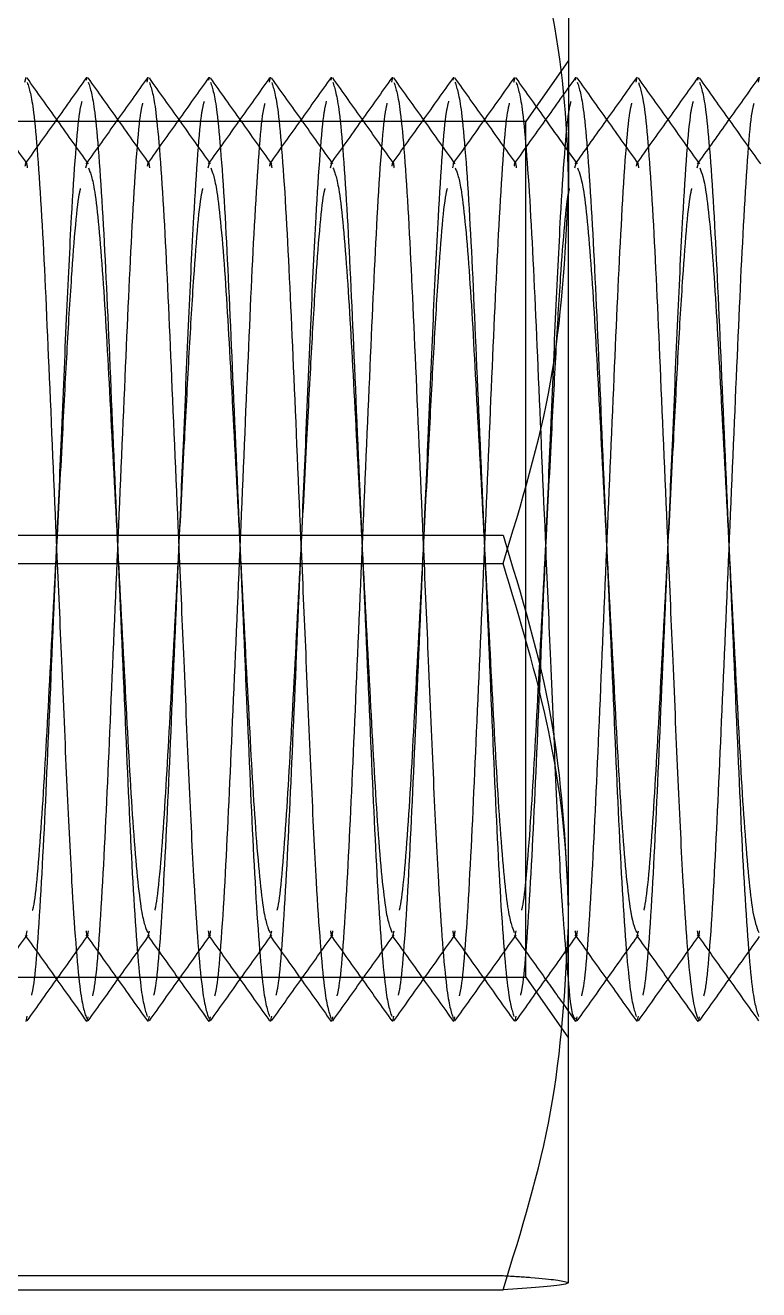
# Model space of a CAD drawing. Header units: metres. Extents: x 0 to 21025, y 0 to 14850.
# Drawn here: x 2290.36 to 2302.36, y 13172.57 to 13193.26 of the extents above; entities that cross this region are included whole.
import ezdxf

# ---------------------------------------------------------------- set-up
doc = ezdxf.new("R2010")
doc.units = ezdxf.units.M
doc.header["$LTSCALE"] = 25
doc.linetypes.add('HIDDEN2', pattern=[4.7625, 3.175, -1.5875])
doc.layers.add('SL4', color=4, linetype='Continuous')
doc.layers.add('ST1', color=7, linetype='HIDDEN2')

msp = doc.modelspace()

# ---------------------------------------------------------------- linework, layer by layer
at = {"layer": 'SL4'}
for p, q in [((2299.246, 13196.68), (2299.246, 13190.507)), ((2300.352, 13192.324), (2300.37, 13192.409)), ((2302.352, 13192.324), (2302.37, 13192.409)), ((2299.39, 13190.988), (2299.246, 13191.191)), ((2299.246, 13178.509), (2299.246, 13190.507)), ((2284.418, 13184.45), (2298.174, 13184.45)), ((2299.246, 13172.683), (2299.246, 13178.509)), ((2299.246, 13177.119), (2299.36, 13176.958)), ((2299.37, 13176.954), (2299.387, 13177.035)), ((2301.37, 13176.954), (2301.387, 13177.035)), ((2284.418, 13172.567), (2298.174, 13172.567)), ((2299.245, 13172.68), (2299.246, 13172.681))]:
    msp.add_line(p, q, dxfattribs=at)
for points, knots in [([(2299.246, 13190.507), (2299.244, 13190.651), (2299.235, 13191.738), (2299.001, 13193.788), (2298.451, 13195.633), (2298.174, 13196.564)], [0, 0, 0, 0, 0.070099, 0.530789, 1, 1, 1, 1]), ([(2300.354, 13192.397), (2300.187, 13192.162), (2299.859, 13191.702), (2299.531, 13191.241), (2299.37, 13191.016)], [0, 0, 0, 0, 0.510193, 1, 1, 1, 1]), ([(2301.39, 13190.988), (2301.223, 13191.223), (2300.889, 13191.692), (2300.554, 13192.161), (2300.387, 13192.395)], [0, 0, 0, 0, 0.49997, 1, 1, 1, 1]), ([(2302.354, 13192.397), (2302.187, 13192.162), (2301.859, 13191.702), (2301.531, 13191.241), (2301.37, 13191.016)], [0, 0, 0, 0, 0.5101931, 1, 1, 1, 1]), ([(2300.389, 13192.32), (2300.423, 13192.218), (2300.498, 13191.992), (2300.627, 13190.27), (2300.74, 13187.721), (2300.853, 13185.083), (2300.954, 13182.757), (2301.033, 13180.862), (2301.127, 13178.922), (2301.246, 13177.34), (2301.323, 13177.113), (2301.359, 13177.006)], [0, 0, 0, 0, 0.108328, 0.239496, 0.365485, 0.495517, 0.57381, 0.663359, 0.752437, 0.883605, 1, 1, 1, 1]), ([(2299.391, 13190.923), (2299.424, 13190.841), (2299.498, 13190.656), (2299.627, 13189.253), (2299.74, 13187.167), (2299.87, 13184.681), (2300.001, 13182.196), (2300.113, 13180.107), (2300.245, 13178.683), (2300.322, 13178.497), (2300.357, 13178.41)], [0, 0, 0, 0, 0.1069717, 0.2387806, 0.3653767, 0.4960425, 0.6267083, 0.7533044, 0.8851133, 1, 1, 1, 1]), ([(2301.391, 13190.923), (2301.424, 13190.841), (2301.498, 13190.656), (2301.627, 13189.253), (2301.74, 13187.167), (2301.87, 13184.681), (2302.001, 13182.196), (2302.113, 13180.107), (2302.245, 13178.683), (2302.322, 13178.497), (2302.357, 13178.41)], [0, 0, 0, 0, 0.106972, 0.238781, 0.365377, 0.496042, 0.626708, 0.753304, 0.885113, 1, 1, 1, 1]), ([(2298.174, 13184.45), (2298.473, 13185.434), (2299.078, 13187.419), (2299.19, 13189.472), (2299.246, 13190.507)], [0, 0, 0, 0, 0.495458, 1, 1, 1, 1]), ([(2299.246, 13178.509), (2299.244, 13178.65), (2299.235, 13179.716), (2299.001, 13181.727), (2298.451, 13183.537), (2298.174, 13184.45)], [0, 0, 0, 0, 0.070099, 0.530789, 1, 1, 1, 1]), ([(2298.174, 13172.567), (2298.473, 13173.532), (2299.078, 13175.48), (2299.19, 13177.493), (2299.246, 13178.509)], [0, 0, 0, 0, 0.495458, 1, 1, 1, 1]), ([(2299.386, 13176.965), (2299.553, 13177.2), (2299.881, 13177.661), (2300.21, 13178.121), (2300.371, 13178.347)], [0, 0, 0, 0, 0.509687, 1, 1, 1, 1]), ([(2300.357, 13178.366), (2300.525, 13178.131), (2300.859, 13177.662), (2301.193, 13177.193), (2301.36, 13176.958)], [0, 0, 0, 0, 0.499965, 1, 1, 1, 1]), ([(2301.386, 13176.965), (2301.553, 13177.2), (2301.881, 13177.661), (2302.21, 13178.121), (2302.371, 13178.347)], [0, 0, 0, 0, 0.509687, 1, 1, 1, 1]), ([(2299.246, 13177.563), (2299.246, 13177.553), (2299.286, 13177.035), (2299.323, 13177.02), (2299.359, 13177.006)], [0, 0, 0, 0, 0.019242, 1, 1, 1, 1]), ([(2299.246, 13172.683), (2299.23, 13172.672), (2299.171, 13172.633), (2298.595, 13172.595), (2298.174, 13172.567)], [0, 0, 0, 0, 0.268634, 1, 1, 1, 1])]:
    msp.add_open_spline(points, degree=3, knots=knots, dxfattribs=at)
at = {"layer": 'ST1'}
for p, q in [((2299.246, 13192.681), (2298.546, 13191.681)), ((2290.352, 13192.324), (2290.37, 13192.409)), ((2291.359, 13192.357), (2291.37, 13192.409)), ((2292.352, 13192.324), (2292.37, 13192.409)), ((2293.359, 13192.357), (2293.37, 13192.409)), ((2294.352, 13192.324), (2294.37, 13192.409)), ((2295.359, 13192.357), (2295.37, 13192.409)), ((2296.352, 13192.324), (2296.37, 13192.409)), ((2297.359, 13192.357), (2297.37, 13192.409)), ((2298.352, 13192.324), (2298.37, 13192.409)), ((2299.359, 13192.357), (2299.37, 13192.409)), ((2301.359, 13192.357), (2301.37, 13192.409)), ((2298.546, 13191.681), (2284.071, 13191.681)), ((2298.546, 13177.681), (2298.546, 13191.68)), ((2291.35, 13190.923), (2291.37, 13191.003)), ((2293.35, 13190.923), (2293.37, 13191.003)), ((2295.35, 13190.923), (2295.37, 13191.003)), ((2297.35, 13190.923), (2297.37, 13191.003)), ((2299.37, 13191.016), (2299.35, 13190.988)), ((2299.35, 13190.923), (2299.37, 13191.003)), ((2301.37, 13191.016), (2301.35, 13190.988)), ((2301.35, 13190.923), (2301.37, 13191.003)), ((2284.418, 13184.912), (2298.174, 13184.912)), ((2290.37, 13178.36), (2290.39, 13178.438)), ((2292.37, 13178.36), (2292.39, 13178.438)), ((2294.37, 13178.36), (2294.39, 13178.438)), ((2296.37, 13178.36), (2296.39, 13178.438)), ((2298.37, 13178.36), (2298.39, 13178.438)), ((2300.37, 13178.36), (2300.39, 13178.438)), ((2300.371, 13178.347), (2300.39, 13178.374)), ((2284.071, 13177.681), (2298.546, 13177.681)), ((2298.546, 13177.681), (2299.246, 13176.681)), ((2290.37, 13176.954), (2290.389, 13177.042)), ((2292.37, 13176.954), (2292.389, 13177.042)), ((2294.37, 13176.954), (2294.389, 13177.042)), ((2296.37, 13176.954), (2296.389, 13177.042)), ((2298.37, 13176.954), (2298.389, 13177.042)), ((2300.37, 13176.954), (2300.389, 13177.042)), ((2291.37, 13176.954), (2291.387, 13177.035)), ((2293.37, 13176.954), (2293.387, 13177.035)), ((2295.37, 13176.954), (2295.387, 13177.035)), ((2297.37, 13176.954), (2297.387, 13177.035)), ((2284.418, 13172.798), (2298.174, 13172.798)), ((2299.222, 13172.68), (2299.246, 13172.683))]:
    msp.add_line(p, q, dxfattribs=at)
for points, knots in [([(2290.39, 13190.989), (2290.222, 13191.223), (2289.888, 13191.693), (2289.553, 13192.163), (2289.386, 13192.397)], [0, 0, 0, 0, 0.499937, 1, 1, 1, 1]), ([(2291.36, 13192.404), (2291.193, 13192.169), (2290.859, 13191.7), (2290.525, 13191.231), (2290.357, 13190.997)], [0, 0, 0, 0, 0.500035, 1, 1, 1, 1]), ([(2291.39, 13190.988), (2291.223, 13191.223), (2290.889, 13191.692), (2290.554, 13192.161), (2290.387, 13192.395)], [0, 0, 0, 0, 0.49997, 1, 1, 1, 1]), ([(2292.354, 13192.397), (2292.187, 13192.162), (2291.852, 13191.692), (2291.518, 13191.223), (2291.35, 13190.988)], [0, 0, 0, 0, 0.50006, 1, 1, 1, 1]), ([(2292.39, 13190.989), (2292.222, 13191.223), (2291.888, 13191.693), (2291.553, 13192.163), (2291.386, 13192.397)], [0, 0, 0, 0, 0.499937, 1, 1, 1, 1]), ([(2293.36, 13192.404), (2293.193, 13192.169), (2292.859, 13191.7), (2292.525, 13191.231), (2292.357, 13190.997)], [0, 0, 0, 0, 0.5000352, 1, 1, 1, 1]), ([(2293.39, 13190.988), (2293.223, 13191.223), (2292.889, 13191.692), (2292.554, 13192.161), (2292.387, 13192.395)], [0, 0, 0, 0, 0.49997, 1, 1, 1, 1]), ([(2294.354, 13192.397), (2294.187, 13192.162), (2293.852, 13191.692), (2293.518, 13191.223), (2293.35, 13190.988)], [0, 0, 0, 0, 0.50006, 1, 1, 1, 1]), ([(2294.39, 13190.989), (2294.222, 13191.223), (2293.888, 13191.693), (2293.553, 13192.163), (2293.386, 13192.397)], [0, 0, 0, 0, 0.499937, 1, 1, 1, 1]), ([(2295.36, 13192.404), (2295.193, 13192.169), (2294.859, 13191.7), (2294.525, 13191.231), (2294.357, 13190.997)], [0, 0, 0, 0, 0.500035, 1, 1, 1, 1]), ([(2295.39, 13190.988), (2295.223, 13191.223), (2294.889, 13191.692), (2294.554, 13192.161), (2294.387, 13192.395)], [0, 0, 0, 0, 0.49997, 1, 1, 1, 1]), ([(2296.354, 13192.397), (2296.187, 13192.162), (2295.852, 13191.692), (2295.518, 13191.223), (2295.35, 13190.988)], [0, 0, 0, 0, 0.50006, 1, 1, 1, 1]), ([(2296.39, 13190.989), (2296.222, 13191.223), (2295.888, 13191.693), (2295.553, 13192.163), (2295.386, 13192.397)], [0, 0, 0, 0, 0.499937, 1, 1, 1, 1]), ([(2297.36, 13192.404), (2297.193, 13192.169), (2296.859, 13191.7), (2296.525, 13191.231), (2296.357, 13190.997)], [0, 0, 0, 0, 0.500035, 1, 1, 1, 1]), ([(2297.39, 13190.988), (2297.223, 13191.223), (2296.889, 13191.692), (2296.554, 13192.161), (2296.387, 13192.395)], [0, 0, 0, 0, 0.49997, 1, 1, 1, 1]), ([(2298.354, 13192.397), (2298.187, 13192.162), (2297.852, 13191.692), (2297.518, 13191.223), (2297.35, 13190.988)], [0, 0, 0, 0, 0.50006, 1, 1, 1, 1]), ([(2298.39, 13190.989), (2298.222, 13191.223), (2297.888, 13191.693), (2297.553, 13192.163), (2297.386, 13192.397)], [0, 0, 0, 0, 0.499937, 1, 1, 1, 1]), ([(2299.36, 13192.404), (2299.193, 13192.169), (2298.859, 13191.7), (2298.525, 13191.231), (2298.357, 13190.997)], [0, 0, 0, 0, 0.500035, 1, 1, 1, 1]), ([(2299.246, 13191.191), (2299.127, 13191.358), (2298.841, 13191.759), (2298.554, 13192.161), (2298.387, 13192.395)], [0, 0, 0, 0, 0.4159309, 1, 1, 1, 1]), ([(2300.39, 13190.989), (2300.222, 13191.223), (2299.888, 13191.693), (2299.553, 13192.163), (2299.386, 13192.397)], [0, 0, 0, 0, 0.499937, 1, 1, 1, 1]), ([(2301.36, 13192.404), (2301.193, 13192.169), (2300.859, 13191.7), (2300.525, 13191.231), (2300.357, 13190.997)], [0, 0, 0, 0, 0.5000352, 1, 1, 1, 1]), ([(2302.39, 13190.989), (2302.222, 13191.223), (2301.888, 13191.693), (2301.553, 13192.163), (2301.386, 13192.397)], [0, 0, 0, 0, 0.4999369, 1, 1, 1, 1]), ([(2290.389, 13192.32), (2290.423, 13192.218), (2290.498, 13191.992), (2290.627, 13190.27), (2290.74, 13187.721), (2290.853, 13185.083), (2290.954, 13182.757), (2291.033, 13180.862), (2291.127, 13178.922), (2291.246, 13177.34), (2291.323, 13177.113), (2291.359, 13177.006)], [0, 0, 0, 0, 0.108328, 0.239496, 0.365485, 0.495517, 0.57381, 0.663359, 0.752437, 0.883605, 1, 1, 1, 1]), ([(2291.387, 13192.327), (2291.422, 13192.224), (2291.497, 13191.997), (2291.627, 13190.271), (2291.74, 13187.719), (2291.87, 13184.681), (2292.001, 13181.643), (2292.113, 13179.092), (2292.243, 13177.367), (2292.318, 13177.141), (2292.352, 13177.038)], [0, 0, 0, 0, 0.1105714, 0.242596, 0.3694081, 0.5002899, 0.6311716, 0.7579837, 0.8900083, 1, 1, 1, 1]), ([(2292.389, 13192.32), (2292.423, 13192.218), (2292.498, 13191.992), (2292.627, 13190.27), (2292.74, 13187.721), (2292.853, 13185.083), (2292.954, 13182.757), (2293.033, 13180.862), (2293.127, 13178.922), (2293.246, 13177.34), (2293.323, 13177.113), (2293.359, 13177.006)], [0, 0, 0, 0, 0.108328, 0.239496, 0.365485, 0.495517, 0.57381, 0.663359, 0.752437, 0.883605, 1, 1, 1, 1]), ([(2293.387, 13192.327), (2293.422, 13192.224), (2293.497, 13191.997), (2293.627, 13190.271), (2293.74, 13187.719), (2293.87, 13184.681), (2294.001, 13181.643), (2294.113, 13179.092), (2294.243, 13177.367), (2294.318, 13177.141), (2294.352, 13177.038)], [0, 0, 0, 0, 0.1105714, 0.242596, 0.3694081, 0.5002899, 0.6311716, 0.7579837, 0.8900083, 1, 1, 1, 1]), ([(2294.389, 13192.32), (2294.423, 13192.218), (2294.498, 13191.992), (2294.627, 13190.27), (2294.74, 13187.721), (2294.853, 13185.083), (2294.954, 13182.757), (2295.033, 13180.862), (2295.127, 13178.922), (2295.246, 13177.34), (2295.323, 13177.113), (2295.359, 13177.006)], [0, 0, 0, 0, 0.108328, 0.239496, 0.365485, 0.495517, 0.57381, 0.663359, 0.752437, 0.883605, 1, 1, 1, 1]), ([(2295.387, 13192.327), (2295.422, 13192.224), (2295.497, 13191.997), (2295.627, 13190.271), (2295.74, 13187.719), (2295.87, 13184.681), (2296.001, 13181.643), (2296.113, 13179.092), (2296.243, 13177.367), (2296.318, 13177.141), (2296.352, 13177.038)], [0, 0, 0, 0, 0.1105714, 0.242596, 0.3694081, 0.5002899, 0.6311716, 0.7579837, 0.8900083, 1, 1, 1, 1]), ([(2296.389, 13192.32), (2296.423, 13192.218), (2296.498, 13191.992), (2296.627, 13190.27), (2296.74, 13187.721), (2296.853, 13185.083), (2296.954, 13182.757), (2297.033, 13180.862), (2297.127, 13178.922), (2297.246, 13177.34), (2297.323, 13177.113), (2297.359, 13177.006)], [0, 0, 0, 0, 0.108328, 0.239496, 0.365485, 0.495517, 0.57381, 0.663359, 0.752437, 0.883605, 1, 1, 1, 1]), ([(2297.387, 13192.327), (2297.422, 13192.224), (2297.497, 13191.997), (2297.627, 13190.271), (2297.74, 13187.719), (2297.87, 13184.681), (2298.001, 13181.643), (2298.113, 13179.092), (2298.243, 13177.367), (2298.318, 13177.141), (2298.352, 13177.038)], [0, 0, 0, 0, 0.110571, 0.242596, 0.369408, 0.50029, 0.631172, 0.757984, 0.890008, 1, 1, 1, 1]), ([(2298.389, 13192.32), (2298.423, 13192.218), (2298.498, 13191.992), (2298.627, 13190.27), (2298.74, 13187.721), (2298.853, 13185.084), (2298.954, 13182.755), (2299.033, 13180.873), (2299.126, 13178.89), (2299.201, 13178.056), (2299.246, 13177.563)], [0, 0, 0, 0, 0.122915, 0.271746, 0.414701, 0.562244, 0.651079, 0.752687, 0.85376, 1, 1, 1, 1]), ([(2299.387, 13192.327), (2299.422, 13192.224), (2299.497, 13191.997), (2299.627, 13190.271), (2299.74, 13187.719), (2299.87, 13184.681), (2300.001, 13181.643), (2300.113, 13179.092), (2300.243, 13177.367), (2300.318, 13177.141), (2300.352, 13177.038)], [0, 0, 0, 0, 0.110571, 0.242596, 0.369408, 0.50029, 0.631172, 0.757984, 0.890008, 1, 1, 1, 1]), ([(2301.387, 13192.327), (2301.422, 13192.224), (2301.497, 13191.997), (2301.627, 13190.271), (2301.74, 13187.719), (2301.87, 13184.681), (2302.001, 13181.643), (2302.113, 13179.092), (2302.243, 13177.367), (2302.318, 13177.141), (2302.352, 13177.038)], [0, 0, 0, 0, 0.110571, 0.242596, 0.369408, 0.50029, 0.631172, 0.757984, 0.890008, 1, 1, 1, 1]), ([(2290.461, 13177.385), (2290.471, 13177.426), (2290.523, 13177.631), (2290.627, 13179.128), (2290.74, 13181.631), (2290.853, 13184.282), (2290.954, 13186.604), (2291.033, 13188.506), (2291.126, 13190.417), (2291.22, 13191.759), (2291.274, 13191.965), (2291.287, 13192.014)], [0, 0, 0, 0, 0.038658, 0.193158, 0.341558, 0.49472, 0.586939, 0.692417, 0.79734, 0.95184, 1, 1, 1, 1]), ([(2291.46, 13177.378), (2291.47, 13177.42), (2291.523, 13177.626), (2291.627, 13179.127), (2291.74, 13181.634), (2291.87, 13184.681), (2292.001, 13187.728), (2292.113, 13190.235), (2292.218, 13191.735), (2292.27, 13191.94), (2292.28, 13191.982)], [0, 0, 0, 0, 0.040767, 0.196457, 0.346, 0.500342, 0.654684, 0.804227, 0.959916, 1, 1, 1, 1]), ([(2292.461, 13177.385), (2292.471, 13177.426), (2292.523, 13177.631), (2292.627, 13179.128), (2292.74, 13181.631), (2292.853, 13184.282), (2292.954, 13186.604), (2293.033, 13188.506), (2293.126, 13190.417), (2293.22, 13191.759), (2293.274, 13191.965), (2293.287, 13192.014)], [0, 0, 0, 0, 0.038658, 0.193158, 0.341558, 0.49472, 0.586939, 0.692417, 0.79734, 0.95184, 1, 1, 1, 1]), ([(2293.46, 13177.378), (2293.47, 13177.42), (2293.523, 13177.626), (2293.627, 13179.127), (2293.74, 13181.634), (2293.87, 13184.681), (2294.001, 13187.728), (2294.113, 13190.235), (2294.218, 13191.735), (2294.27, 13191.94), (2294.28, 13191.982)], [0, 0, 0, 0, 0.040767, 0.196457, 0.346, 0.500342, 0.654684, 0.804227, 0.959916, 1, 1, 1, 1]), ([(2294.461, 13177.385), (2294.471, 13177.426), (2294.523, 13177.631), (2294.627, 13179.128), (2294.74, 13181.631), (2294.853, 13184.282), (2294.954, 13186.604), (2295.033, 13188.506), (2295.126, 13190.417), (2295.22, 13191.759), (2295.274, 13191.965), (2295.287, 13192.014)], [0, 0, 0, 0, 0.038658, 0.193158, 0.341558, 0.49472, 0.586939, 0.692417, 0.79734, 0.95184, 1, 1, 1, 1]), ([(2295.46, 13177.378), (2295.47, 13177.42), (2295.523, 13177.626), (2295.627, 13179.127), (2295.74, 13181.634), (2295.87, 13184.681), (2296.001, 13187.728), (2296.113, 13190.235), (2296.218, 13191.735), (2296.27, 13191.94), (2296.28, 13191.982)], [0, 0, 0, 0, 0.040767, 0.196457, 0.346, 0.500342, 0.654684, 0.804227, 0.959916, 1, 1, 1, 1]), ([(2296.461, 13177.385), (2296.471, 13177.426), (2296.523, 13177.631), (2296.627, 13179.128), (2296.74, 13181.631), (2296.853, 13184.282), (2296.954, 13186.604), (2297.033, 13188.506), (2297.126, 13190.417), (2297.22, 13191.759), (2297.274, 13191.965), (2297.287, 13192.014)], [0, 0, 0, 0, 0.038658, 0.193158, 0.341558, 0.49472, 0.586939, 0.692417, 0.79734, 0.95184, 1, 1, 1, 1]), ([(2297.46, 13177.378), (2297.47, 13177.42), (2297.523, 13177.626), (2297.627, 13179.127), (2297.74, 13181.634), (2297.87, 13184.681), (2298.001, 13187.728), (2298.113, 13190.235), (2298.218, 13191.735), (2298.27, 13191.94), (2298.28, 13191.982)], [0, 0, 0, 0, 0.040767, 0.196457, 0.346, 0.500342, 0.654684, 0.804227, 0.959916, 1, 1, 1, 1]), ([(2298.461, 13177.385), (2298.471, 13177.426), (2298.523, 13177.631), (2298.627, 13179.128), (2298.74, 13181.631), (2298.853, 13184.282), (2298.954, 13186.604), (2299.033, 13188.506), (2299.126, 13190.417), (2299.22, 13191.759), (2299.274, 13191.965), (2299.287, 13192.014)], [0, 0, 0, 0, 0.038658, 0.193158, 0.341558, 0.49472, 0.586939, 0.692417, 0.79734, 0.95184, 1, 1, 1, 1]), ([(2299.46, 13177.378), (2299.47, 13177.42), (2299.523, 13177.626), (2299.627, 13179.127), (2299.74, 13181.634), (2299.87, 13184.681), (2300.001, 13187.728), (2300.113, 13190.235), (2300.218, 13191.735), (2300.27, 13191.94), (2300.28, 13191.982)], [0, 0, 0, 0, 0.040767, 0.196457, 0.346, 0.500342, 0.654684, 0.804227, 0.959916, 1, 1, 1, 1]), ([(2300.461, 13177.385), (2300.471, 13177.426), (2300.523, 13177.631), (2300.627, 13179.128), (2300.74, 13181.631), (2300.853, 13184.282), (2300.954, 13186.604), (2301.033, 13188.506), (2301.126, 13190.417), (2301.22, 13191.759), (2301.274, 13191.965), (2301.287, 13192.014)], [0, 0, 0, 0, 0.038658, 0.193158, 0.341558, 0.49472, 0.586939, 0.692417, 0.79734, 0.95184, 1, 1, 1, 1]), ([(2301.46, 13177.378), (2301.47, 13177.42), (2301.523, 13177.626), (2301.627, 13179.127), (2301.74, 13181.634), (2301.87, 13184.681), (2302.001, 13187.728), (2302.113, 13190.235), (2302.218, 13191.735), (2302.27, 13191.94), (2302.28, 13191.982)], [0, 0, 0, 0, 0.040767, 0.196457, 0.346, 0.500342, 0.654684, 0.804227, 0.959916, 1, 1, 1, 1]), ([(2290.357, 13190.953), (2290.362, 13190.976), (2290.373, 13191.035), (2290.384, 13190.966), (2290.39, 13190.924)], [0, 0, 0, 0, 0.390533, 1, 1, 1, 1]), ([(2291.391, 13190.923), (2291.424, 13190.841), (2291.498, 13190.656), (2291.627, 13189.253), (2291.74, 13187.167), (2291.87, 13184.681), (2292.001, 13182.196), (2292.113, 13180.107), (2292.245, 13178.683), (2292.322, 13178.497), (2292.357, 13178.41)], [0, 0, 0, 0, 0.106972, 0.238781, 0.365377, 0.496042, 0.626708, 0.753304, 0.885113, 1, 1, 1, 1]), ([(2292.357, 13190.953), (2292.362, 13190.976), (2292.373, 13191.035), (2292.384, 13190.966), (2292.39, 13190.924)], [0, 0, 0, 0, 0.390533, 1, 1, 1, 1]), ([(2293.391, 13190.923), (2293.424, 13190.841), (2293.498, 13190.656), (2293.627, 13189.253), (2293.74, 13187.167), (2293.87, 13184.681), (2294.001, 13182.196), (2294.113, 13180.107), (2294.245, 13178.683), (2294.322, 13178.497), (2294.357, 13178.41)], [0, 0, 0, 0, 0.106972, 0.238781, 0.365377, 0.496042, 0.626708, 0.753304, 0.885113, 1, 1, 1, 1]), ([(2294.357, 13190.953), (2294.362, 13190.976), (2294.373, 13191.035), (2294.384, 13190.966), (2294.39, 13190.924)], [0, 0, 0, 0, 0.390533, 1, 1, 1, 1]), ([(2295.391, 13190.923), (2295.424, 13190.841), (2295.498, 13190.656), (2295.627, 13189.253), (2295.74, 13187.167), (2295.87, 13184.681), (2296.001, 13182.196), (2296.113, 13180.107), (2296.245, 13178.683), (2296.322, 13178.497), (2296.357, 13178.41)], [0, 0, 0, 0, 0.106972, 0.238781, 0.365377, 0.496042, 0.626708, 0.753304, 0.885113, 1, 1, 1, 1]), ([(2296.357, 13190.953), (2296.362, 13190.976), (2296.373, 13191.035), (2296.384, 13190.966), (2296.39, 13190.924)], [0, 0, 0, 0, 0.390533, 1, 1, 1, 1]), ([(2297.391, 13190.923), (2297.424, 13190.841), (2297.498, 13190.656), (2297.627, 13189.253), (2297.74, 13187.167), (2297.87, 13184.681), (2298.001, 13182.196), (2298.113, 13180.107), (2298.245, 13178.683), (2298.322, 13178.497), (2298.357, 13178.41)], [0, 0, 0, 0, 0.106972, 0.238781, 0.365377, 0.496042, 0.626708, 0.753304, 0.885113, 1, 1, 1, 1]), ([(2298.357, 13190.953), (2298.362, 13190.976), (2298.373, 13191.035), (2298.384, 13190.966), (2298.39, 13190.924)], [0, 0, 0, 0, 0.390533, 1, 1, 1, 1]), ([(2300.357, 13190.953), (2300.362, 13190.976), (2300.373, 13191.035), (2300.384, 13190.966), (2300.39, 13190.924)], [0, 0, 0, 0, 0.390533, 1, 1, 1, 1]), ([(2290.478, 13178.777), (2290.483, 13178.794), (2290.529, 13178.959), (2290.628, 13180.15), (2290.74, 13182.183), (2290.858, 13184.462), (2290.962, 13186.412), (2291.04, 13187.942), (2291.129, 13189.394), (2291.211, 13190.403), (2291.258, 13190.567), (2291.262, 13190.584)], [0, 0, 0, 0, 0.0191483, 0.1819613, 0.3383353, 0.4997364, 0.6175161, 0.7178528, 0.8186194, 0.9814324, 1, 1, 1, 1]), ([(2292.478, 13178.777), (2292.483, 13178.794), (2292.529, 13178.959), (2292.628, 13180.15), (2292.74, 13182.183), (2292.858, 13184.462), (2292.962, 13186.412), (2293.04, 13187.942), (2293.129, 13189.394), (2293.211, 13190.403), (2293.258, 13190.567), (2293.262, 13190.584)], [0, 0, 0, 0, 0.019148, 0.181961, 0.338335, 0.499736, 0.617516, 0.717853, 0.818619, 0.981432, 1, 1, 1, 1]), ([(2294.478, 13178.777), (2294.483, 13178.794), (2294.529, 13178.959), (2294.628, 13180.15), (2294.74, 13182.183), (2294.858, 13184.462), (2294.962, 13186.412), (2295.04, 13187.942), (2295.129, 13189.394), (2295.211, 13190.403), (2295.258, 13190.567), (2295.262, 13190.584)], [0, 0, 0, 0, 0.0191483, 0.1819613, 0.3383353, 0.4997364, 0.6175161, 0.7178528, 0.8186194, 0.9814324, 1, 1, 1, 1]), ([(2296.478, 13178.777), (2296.483, 13178.794), (2296.529, 13178.959), (2296.628, 13180.15), (2296.74, 13182.183), (2296.858, 13184.462), (2296.962, 13186.412), (2297.04, 13187.942), (2297.129, 13189.394), (2297.211, 13190.403), (2297.258, 13190.567), (2297.262, 13190.584)], [0, 0, 0, 0, 0.0191483, 0.1819613, 0.3383353, 0.4997364, 0.6175161, 0.7178528, 0.8186194, 0.9814324, 1, 1, 1, 1]), ([(2298.478, 13178.777), (2298.483, 13178.794), (2298.529, 13178.959), (2298.628, 13180.15), (2298.74, 13182.183), (2298.858, 13184.462), (2298.962, 13186.412), (2299.04, 13187.942), (2299.129, 13189.394), (2299.211, 13190.403), (2299.258, 13190.567), (2299.262, 13190.584)], [0, 0, 0, 0, 0.0191483, 0.1819613, 0.3383353, 0.4997364, 0.6175161, 0.7178528, 0.8186194, 0.9814324, 1, 1, 1, 1]), ([(2300.478, 13178.777), (2300.483, 13178.794), (2300.529, 13178.959), (2300.628, 13180.15), (2300.74, 13182.183), (2300.858, 13184.462), (2300.962, 13186.412), (2301.04, 13187.942), (2301.129, 13189.394), (2301.211, 13190.403), (2301.258, 13190.567), (2301.262, 13190.584)], [0, 0, 0, 0, 0.019148, 0.181961, 0.338335, 0.499736, 0.617516, 0.717853, 0.818619, 0.981432, 1, 1, 1, 1]), ([(2298.174, 13184.912), (2298.473, 13183.928), (2299.078, 13181.943), (2299.19, 13179.891), (2299.246, 13178.855)], [0, 0, 0, 0, 0.495458, 1, 1, 1, 1]), ([(2289.386, 13176.965), (2289.553, 13177.2), (2289.888, 13177.669), (2290.222, 13178.139), (2290.39, 13178.374)], [0, 0, 0, 0, 0.5000631, 1, 1, 1, 1]), ([(2290.357, 13178.366), (2290.525, 13178.131), (2290.859, 13177.662), (2291.193, 13177.193), (2291.36, 13176.958)], [0, 0, 0, 0, 0.499965, 1, 1, 1, 1]), ([(2290.387, 13176.967), (2290.554, 13177.202), (2290.889, 13177.671), (2291.223, 13178.14), (2291.39, 13178.374)], [0, 0, 0, 0, 0.50003, 1, 1, 1, 1]), ([(2291.35, 13178.44), (2291.357, 13178.4), (2291.37, 13178.32), (2291.384, 13178.4), (2291.391, 13178.439)], [0, 0, 0, 0, 0.50176, 1, 1, 1, 1]), ([(2291.35, 13178.374), (2291.518, 13178.14), (2291.852, 13177.67), (2292.187, 13177.201), (2292.354, 13176.966)], [0, 0, 0, 0, 0.49994, 1, 1, 1, 1]), ([(2291.386, 13176.965), (2291.553, 13177.2), (2291.888, 13177.669), (2292.222, 13178.139), (2292.39, 13178.374)], [0, 0, 0, 0, 0.500063, 1, 1, 1, 1]), ([(2292.357, 13178.366), (2292.525, 13178.131), (2292.859, 13177.662), (2293.193, 13177.193), (2293.36, 13176.958)], [0, 0, 0, 0, 0.499965, 1, 1, 1, 1]), ([(2292.387, 13176.967), (2292.554, 13177.202), (2292.889, 13177.671), (2293.223, 13178.14), (2293.39, 13178.374)], [0, 0, 0, 0, 0.50003, 1, 1, 1, 1]), ([(2293.35, 13178.44), (2293.357, 13178.4), (2293.37, 13178.32), (2293.384, 13178.4), (2293.391, 13178.439)], [0, 0, 0, 0, 0.50176, 1, 1, 1, 1]), ([(2293.35, 13178.374), (2293.518, 13178.14), (2293.852, 13177.67), (2294.187, 13177.201), (2294.354, 13176.966)], [0, 0, 0, 0, 0.49994, 1, 1, 1, 1]), ([(2293.386, 13176.965), (2293.553, 13177.2), (2293.888, 13177.669), (2294.222, 13178.139), (2294.39, 13178.374)], [0, 0, 0, 0, 0.500063, 1, 1, 1, 1]), ([(2294.357, 13178.366), (2294.525, 13178.131), (2294.859, 13177.662), (2295.193, 13177.193), (2295.36, 13176.958)], [0, 0, 0, 0, 0.4999648, 1, 1, 1, 1]), ([(2294.387, 13176.967), (2294.554, 13177.202), (2294.889, 13177.671), (2295.223, 13178.14), (2295.39, 13178.374)], [0, 0, 0, 0, 0.50003, 1, 1, 1, 1]), ([(2295.35, 13178.44), (2295.357, 13178.4), (2295.37, 13178.32), (2295.384, 13178.4), (2295.391, 13178.439)], [0, 0, 0, 0, 0.50176, 1, 1, 1, 1]), ([(2295.35, 13178.374), (2295.518, 13178.14), (2295.852, 13177.67), (2296.187, 13177.201), (2296.354, 13176.966)], [0, 0, 0, 0, 0.49994, 1, 1, 1, 1]), ([(2295.386, 13176.965), (2295.553, 13177.2), (2295.888, 13177.669), (2296.222, 13178.139), (2296.39, 13178.374)], [0, 0, 0, 0, 0.500063, 1, 1, 1, 1]), ([(2296.357, 13178.366), (2296.525, 13178.131), (2296.859, 13177.662), (2297.193, 13177.193), (2297.36, 13176.958)], [0, 0, 0, 0, 0.499965, 1, 1, 1, 1]), ([(2296.387, 13176.967), (2296.554, 13177.202), (2296.889, 13177.671), (2297.223, 13178.14), (2297.39, 13178.374)], [0, 0, 0, 0, 0.50003, 1, 1, 1, 1]), ([(2297.35, 13178.44), (2297.357, 13178.4), (2297.37, 13178.32), (2297.384, 13178.4), (2297.391, 13178.439)], [0, 0, 0, 0, 0.50176, 1, 1, 1, 1]), ([(2297.35, 13178.374), (2297.518, 13178.14), (2297.852, 13177.67), (2298.187, 13177.201), (2298.354, 13176.966)], [0, 0, 0, 0, 0.49994, 1, 1, 1, 1]), ([(2297.386, 13176.965), (2297.553, 13177.2), (2297.888, 13177.669), (2298.222, 13178.139), (2298.39, 13178.374)], [0, 0, 0, 0, 0.500063, 1, 1, 1, 1]), ([(2298.357, 13178.366), (2298.525, 13178.131), (2298.821, 13177.716), (2299.117, 13177.3), (2299.246, 13177.119)], [0, 0, 0, 0, 0.564443, 1, 1, 1, 1]), ([(2298.387, 13176.967), (2298.554, 13177.202), (2298.889, 13177.671), (2299.223, 13178.14), (2299.39, 13178.374)], [0, 0, 0, 0, 0.50003, 1, 1, 1, 1]), ([(2299.35, 13178.44), (2299.357, 13178.4), (2299.37, 13178.32), (2299.384, 13178.4), (2299.391, 13178.439)], [0, 0, 0, 0, 0.50176, 1, 1, 1, 1]), ([(2299.35, 13178.374), (2299.518, 13178.14), (2299.852, 13177.67), (2300.187, 13177.201), (2300.354, 13176.966)], [0, 0, 0, 0, 0.49994, 1, 1, 1, 1]), ([(2300.387, 13176.967), (2300.554, 13177.202), (2300.889, 13177.671), (2301.223, 13178.14), (2301.39, 13178.374)], [0, 0, 0, 0, 0.50003, 1, 1, 1, 1]), ([(2301.35, 13178.44), (2301.357, 13178.4), (2301.37, 13178.32), (2301.384, 13178.4), (2301.391, 13178.439)], [0, 0, 0, 0, 0.50176, 1, 1, 1, 1]), ([(2301.35, 13178.374), (2301.518, 13178.14), (2301.852, 13177.67), (2302.187, 13177.201), (2302.354, 13176.966)], [0, 0, 0, 0, 0.4999404, 1, 1, 1, 1]), ([(2298.174, 13172.798), (2298.336, 13172.789), (2298.964, 13172.751), (2299.126, 13172.712), (2299.246, 13172.683)], [0, 0, 0, 0, 0.257551, 1, 1, 1, 1])]:
    msp.add_open_spline(points, degree=3, knots=knots, dxfattribs=at)

doc.saveas('drawing.dxf')
